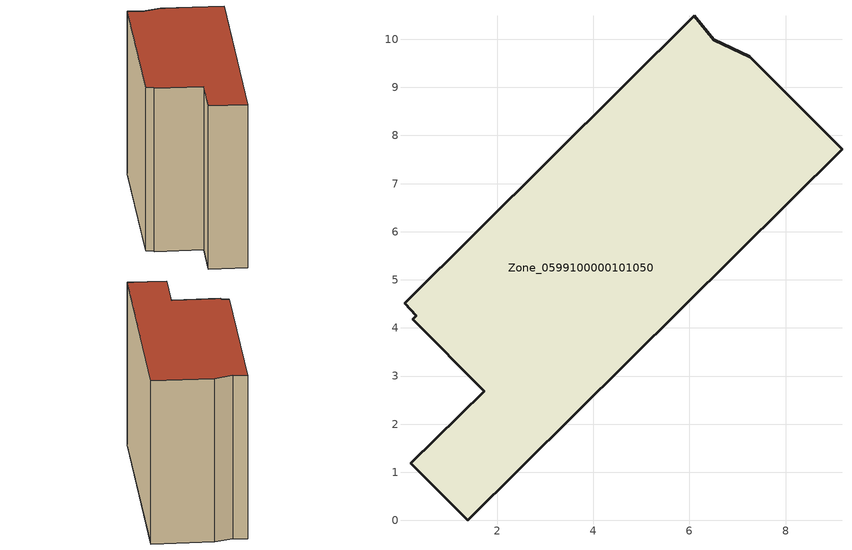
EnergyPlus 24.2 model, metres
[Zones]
Zone_0599100000101050
 floor ground (C_G): 0.08,4.51 6.1,10.49 6.5,9.99 7.25,9.63 9.17,7.72 1.4,0 0.21,1.19 1.73,2.69 0.25,4.18 0.32,4.25 z0
 wall outside (C_F): 0.21,1.19 1.4,0 9.17,7.72 7.25,9.63 6.5,9.99 6.1,10.49 0.08,4.51 0.32,4.25 0.25,4.18 1.73,2.69 0.21,1.19 z0:7.45
 roof outside (C_R): 0.08,4.51 0.32,4.25 0.25,4.18 1.73,2.69 0.21,1.19 1.4,0 9.17,7.72 7.25,9.63 6.5,9.99 6.1,10.49 z7.45
[BUILDING]
Pand.0599100000101050: North Axis=0; Terrain=City; Loads Convergence Tolerance Value=0.04; Temperature Convergence Tolerance Value=0.4; Solar Distribution=FullExterior; Maximum Number of Warmup Days=25; Minimum Number of Warmup Days=1
[Site:Location]
Rotterdam.The.Hague.AP_ZH_NLD Design_Conditions: Latitude=51.96; Longitude=4.45; Time Zone=1; Elevation=-4.5
[SITE:GROUNDTEMPERATURE:BUILDINGSURFACE]
18, 18, 18, 18, 18, 18, 18, 18, 18, 18, 18, 18
[MATERIAL] Thermal Absorptance=0.9; Solar Absorptance=0.7; Visible Absorptance=0.7
Name | Roughness | Thickness | Conductivity | Density | Specific Heat
G.TI.1946 | MediumSmooth | 0.15 | 1 | 540 | 1210
F.TI.1946 | Rough | 0.3 | 0.857143 | 1920 | 840
R.TI.1946 | MediumRough | 0.2 | 0.1 | 1500 | 1000
[CONSTRUCTION]
C_G: G.TI.1946
C_F: F.TI.1946
C_R: R.TI.1946
[ZONE]
Zone_0599100000101050: Type=1; Multiplier=1; Ceiling Height=Autocalculate; Volume=Autocalculate; Floor Area=autocalculate; Part of Total Floor Area=Yes
[ZONEINFILTRATION:DESIGNFLOWRATE]
Infil_Zone_0599100000101050: Zone or ZoneList or Space or SpaceList=Zone_0599100000101050; Schedule=AlwaysOn; Design Flow Rate Calculation Method=Flow/Area; Flow Rate per Floor Area=0.003; Constant Term Coefficient=1; Temperature Term Coefficient=0; Velocity Term Coefficient=0; Velocity Squared Term Coefficient=0
[HVACTEMPLATE:ZONE:IDEALLOADSAIRSYSTEM]
Zone_0599100000101050: Maximum Heating Supply Air Temperature=50; Minimum Cooling Supply Air Temperature=13; Maximum Heating Supply Air Humidity Ratio=0.0156; Minimum Cooling Supply Air Humidity Ratio=0.0077; Heating Limit=NoLimit; Cooling Limit=NoLimit; Dehumidification Control Type=ConstantSensibleHeatRatio; Cooling Sensible Heat Ratio=0.7; Dehumidification Setpoint=60; Humidification Control Type=None; Humidification Setpoint=30; Outdoor Air Method=None; Outdoor Air Flow Rate per Person=0.00944; Outdoor Air Flow Rate per Zone Floor Area=0; Outdoor Air Flow Rate per Zone=0; Demand Controlled Ventilation Type=None; Outdoor Air Economizer Type=NoEconomizer; Heat Recovery Type=None; Sensible Heat Recovery Effectiveness=0.7; Latent Heat Recovery Effectiveness=0.65
[ZONECONTROL:THERMOSTAT]
ThermostatControl_Zone_0599100000101050: Zone or ZoneList=Zone_0599100000101050; Control Type Schedule=DualSetpointControlType; Control 1=Thermostat_Zone_0599100000101050; Temperature Difference Between Cutout And Setpoint=0
[THERMOSTATSETPOINT:DUALSETPOINT]
Thermostat_Zone_0599100000101050: Heating Setpoint Temperature Schedule=HeatingSetpoint_Zone_0599100000101050; Cooling Setpoint Temperature Schedule=CoolingSetpoint_Zone_0599100000101050
[SCHEDULE:COMPACT]
HeatingSetpoint_Zone_0599100000101050: Through: 12/31, For: AllDays, Until: 24:00, 21
CoolingSetpoint_Zone_0599100000101050: Through: 12/31, For: AllDays, Until: 24:00, 24
DualSetpointControlType: Through: 12/31, For: AllDays, Until: 24:00, 4
AlwaysOn: Through: 12/31, For: AllDays, Until: 24:00, 1
